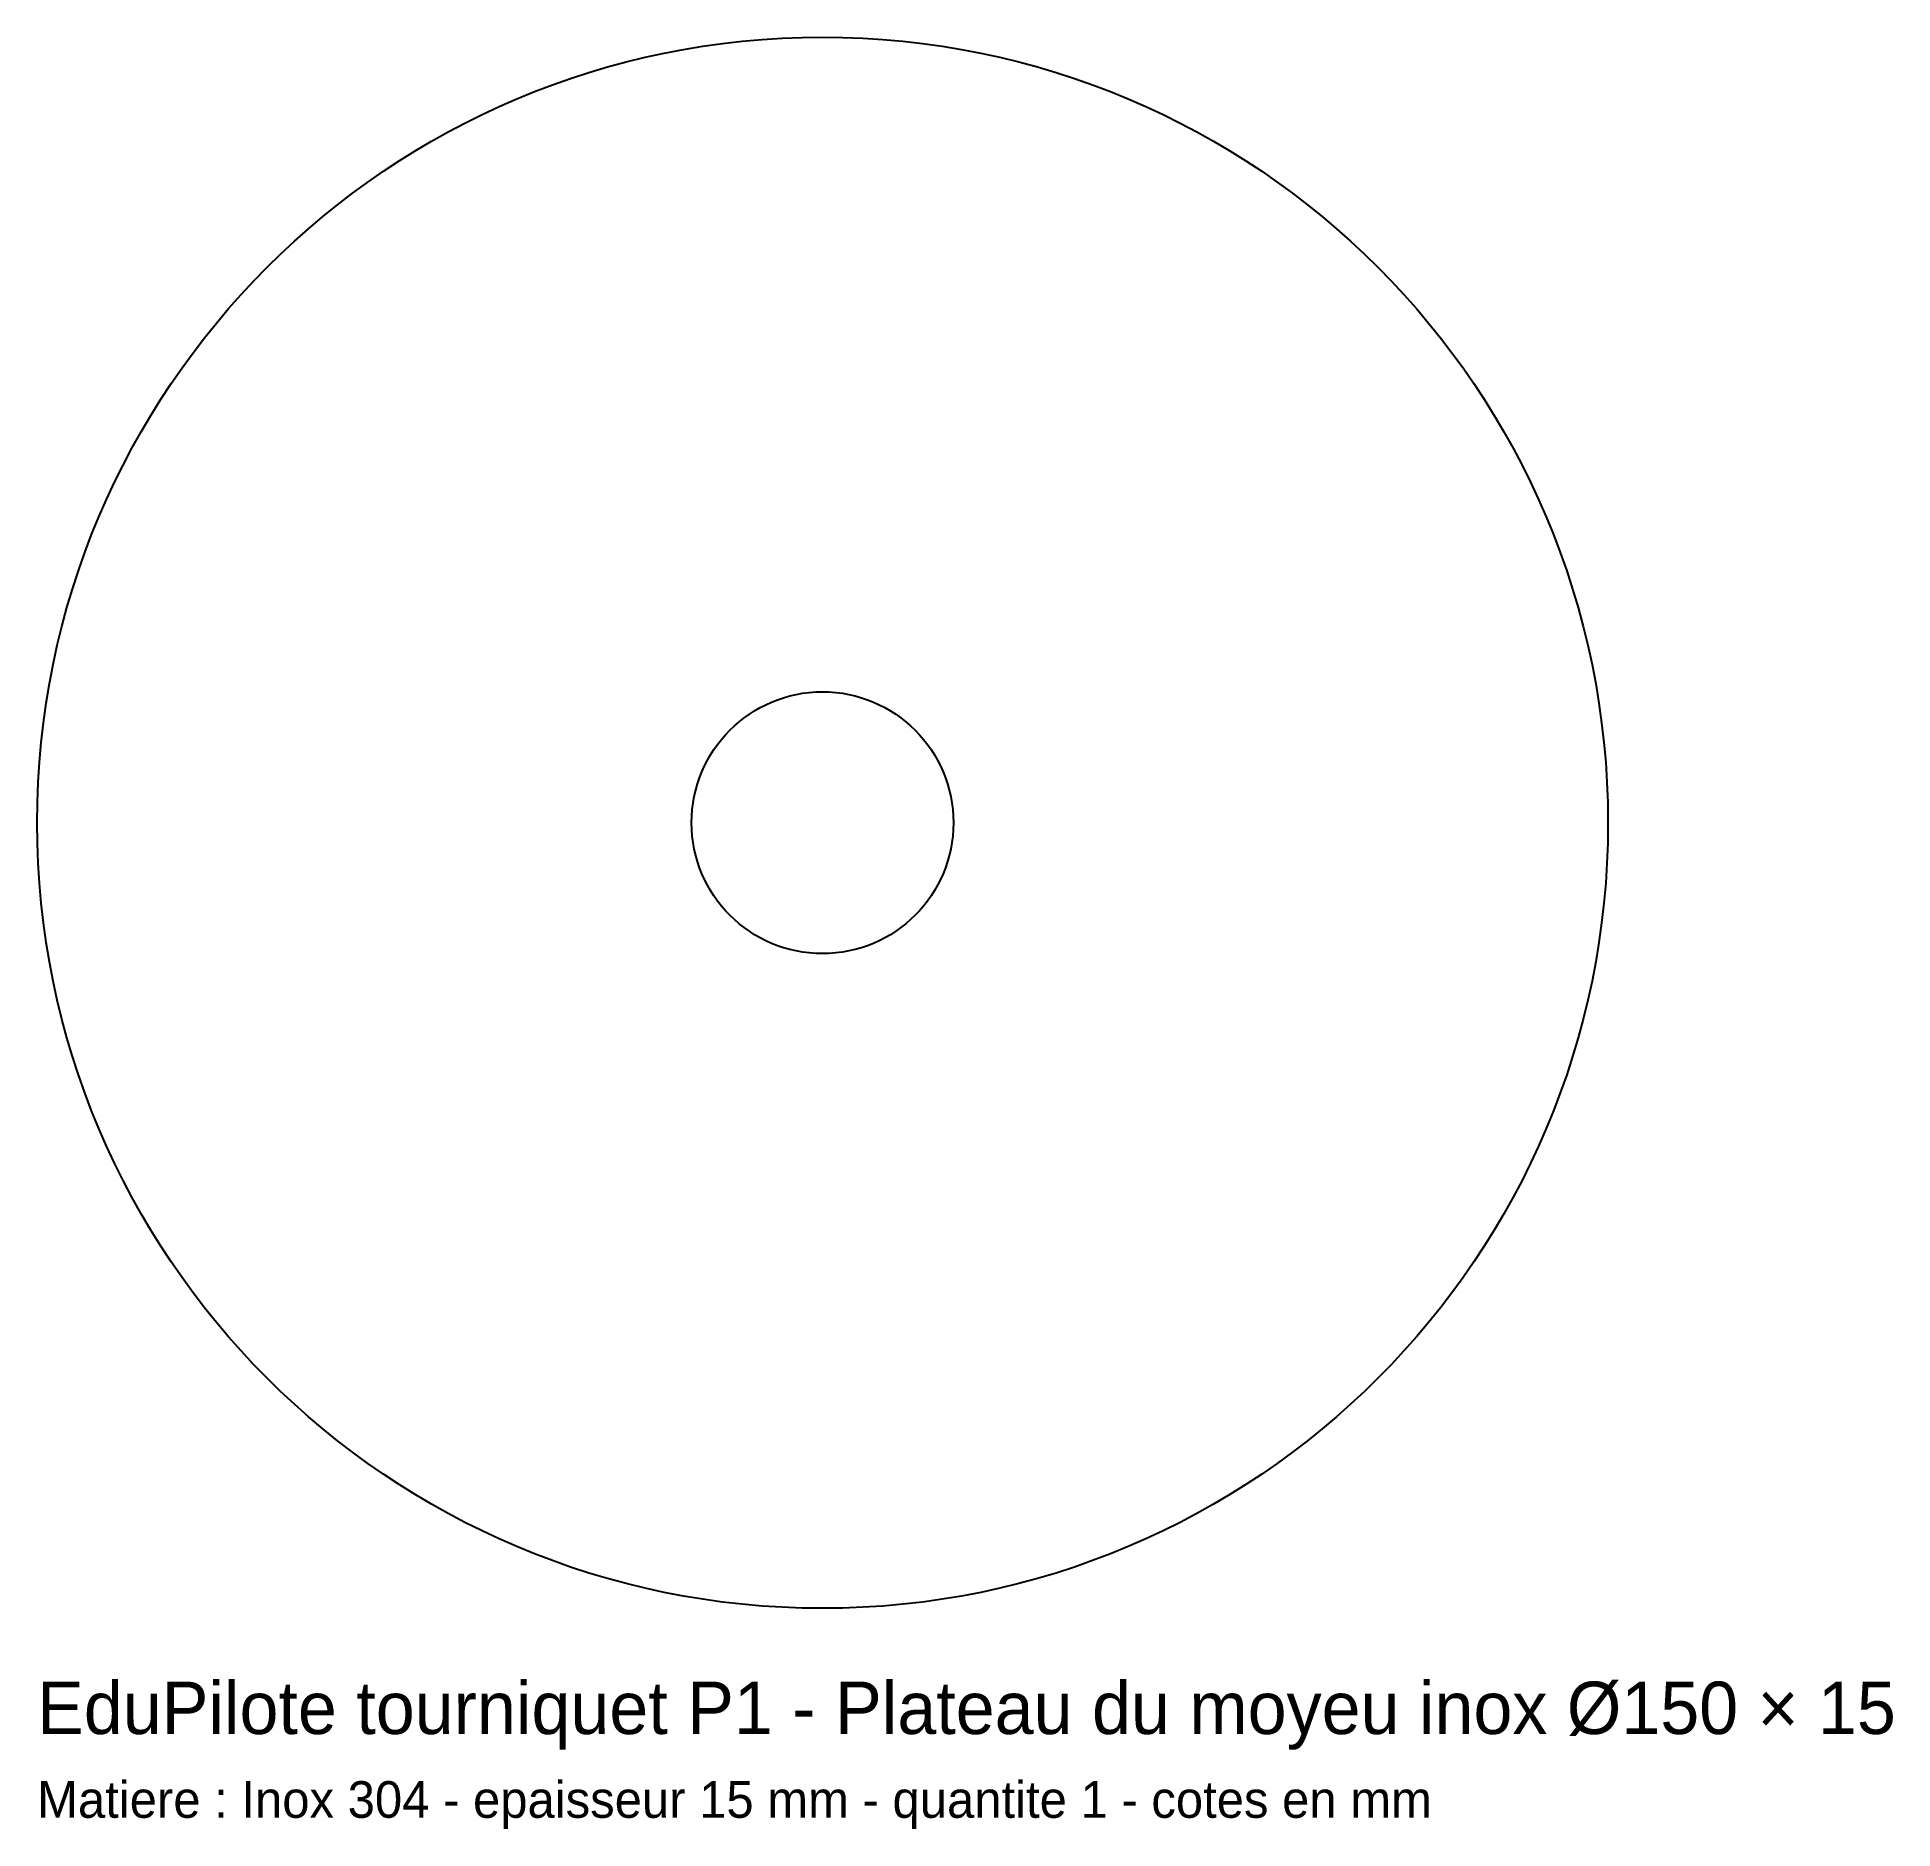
# Model space of a CAD drawing. Header units: millimetres. Extents: x -75 to 102, y -96 to 75.
import ezdxf

# ---------------------------------------------------------------- set-up
doc = ezdxf.new("R2010")
doc.units = ezdxf.units.MM
doc.layers.add('DECOUPE', color=7, linetype='Continuous')
doc.layers.add('TEXTE', color=3, linetype='Continuous')

msp = doc.modelspace()

# ---------------------------------------------------------------- linework, layer by layer
at = {"layer": 'DECOUPE'}
for radius in [75, 12.5]:
    msp.add_circle((0, 0), radius, dxfattribs=at)

# ---------------------------------------------------------------- texts
at = {"layer": 'TEXTE'}
for s, height, p in [('EduPilote tourniquet P1 - Plateau du moyeu inox Ø150 × 15', 5, (-75, -87)), ('Matiere : Inox 304 - epaisseur 15 mm - quantite 1 - cotes en mm', 3.5, (-75, -95))]:
    msp.add_text(s, height=height, dxfattribs=at).set_placement(p)

doc.saveas('drawing.dxf')
